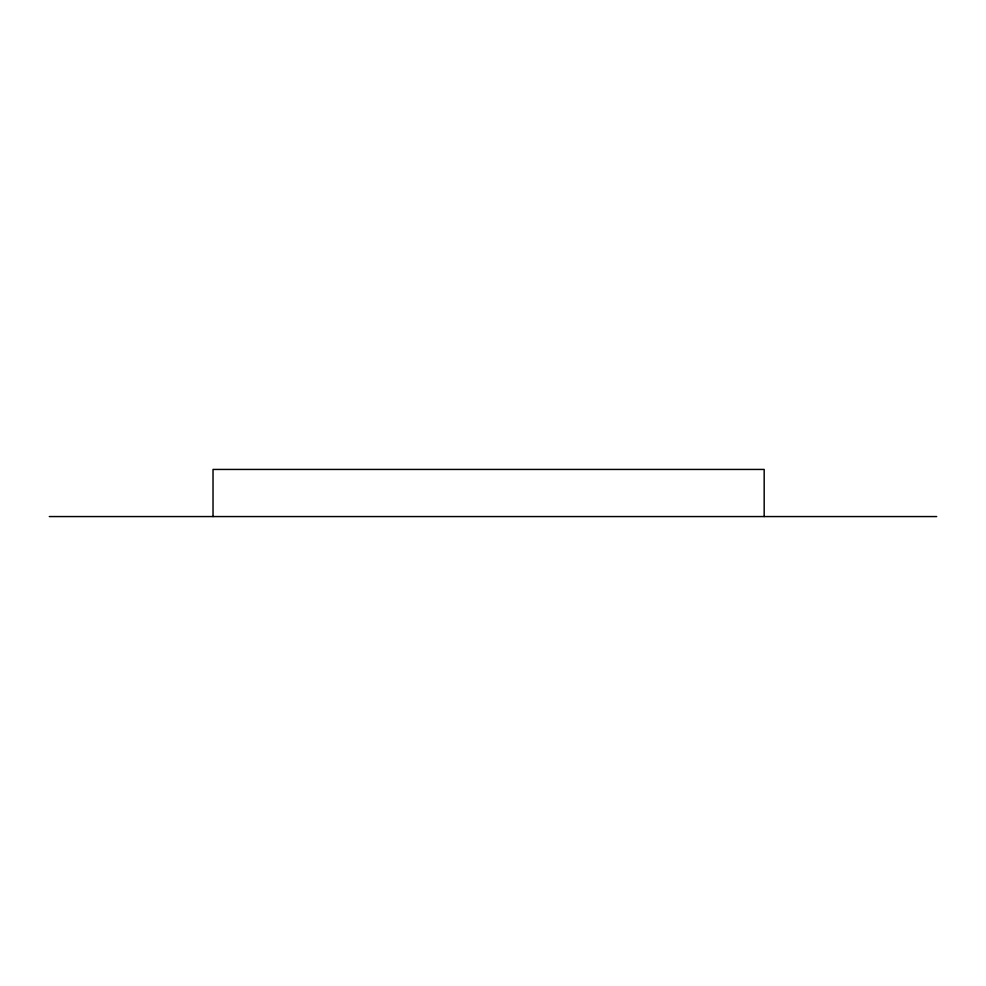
<?xml version="1.0" encoding="UTF-8"?>
<svg xmlns="http://www.w3.org/2000/svg" width="986" height="986" viewBox="0 0 986 986"><rect width="100%" height="100%" fill="white"/><g stroke="black" fill="none" stroke-linecap="round" stroke-linejoin="round"><path stroke-width="1.48" d="M49.3 516.565L936.7 516.565M764.175 516.565L764.175 469.435L213.025 469.435L213.025 516.565"/></g></svg>
